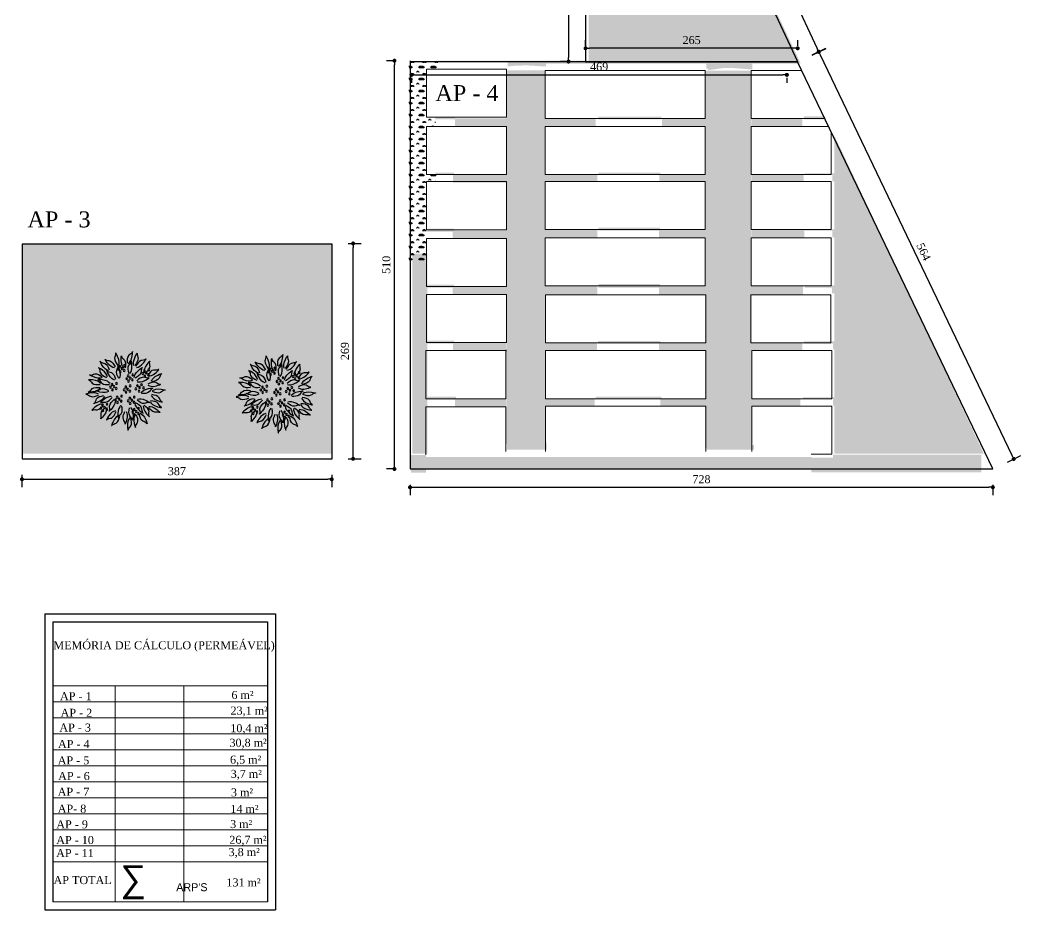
# Model space of a CAD drawing. Header units: centimetres. Extents: x -48696 to 156237, y -5617 to 29024.
# Drawn here: x -47857 to -46607, y 9180 to 10292 of the extents above; entities that cross this region are included whole.
import ezdxf

# ---------------------------------------------------------------- set-up
doc = ezdxf.new("R2010")
doc.units = ezdxf.units.CM
for name, color, linetype, lineweight in [('COTAS', 7, 'Continuous', 0), ('Parede Baixa', 5, 'Continuous', 50), ('Pilares Sub-solo', 7, 'Continuous', 70), ('Pisos Externos', 15, 'Continuous', 9)]:
    doc.layers.add(name, color=color, linetype=linetype, lineweight=lineweight)
doc.layers.add('paisajismo', color=7, linetype='Continuous')
doc.layers.add('PN010', color=1, linetype='Continuous')
doc.styles.add('Valéria', font='romantic.ttf', dxfattribs={"height": 10})
doc.dimstyles.new('Cota - 50', dxfattribs={"dimtxt": 10, "dimasz": 5, "dimexe": 10, "dimexo": 20, "dimgap": 5, "dimtad": 1, "dimtxsty": 'Valéria', "dimblk": 'DOT', "dimcen": 0, "dimclrd": 12, "dimclre": 12, "dimclrt": 2, "dimazin": 2, "dimtfac": 1, "dimtix": 1, "dimtmove": 0, "dimatfit": 3, "dimldrblk": 'DOT', "dimfxl": 1, "dimarcsym": 0})

# ---------------------------------------------------------------- blocks, each defined once
blk = doc.blocks.new('A$C375069E9')
at = {"layer": 'paisajismo', "color": 221}
for centre in [(0.523, 1.919), (0.663, 1.889), (1.295, 2.06), (1.305, 1.899), (1.375, 1.959), (1.436, 2.03), (1.486, 1.939), (0.533, 1.759), (0.603, 1.819), (0.653, 1.719), (0.713, 1.799), (1.034, 1.759), (1.044, 1.598), (1.115, 1.658), (1.165, 1.558), (1.175, 1.729), (1.225, 1.638), (1.426, 1.859), (0.693, 1.348), (0.753, 1.448), (0.814, 1.358), (0.834, 1.247), (0.884, 1.418), (0.934, 1.317), (1.115, 1.408), (1.125, 1.247), (1.195, 1.307), (1.255, 1.378), (1.305, 1.287), (1.546, 1.488), (1.556, 1.327), (1.626, 1.388), (1.677, 1.287), (1.687, 1.458), (1.737, 1.368), (0.984, 1.057), (1.064, 0.956), (1.125, 1.027), (1.175, 0.936), (1.245, 1.207), (1.386, 1.087), (1.396, 0.926), (1.466, 0.986), (1.526, 1.057), (1.576, 0.966), (0.844, 0.696), (0.984, 0.666), (0.994, 0.896), (1.115, 0.856), (1.516, 0.886), (1.847, 0.826), (1.857, 0.666), (1.927, 0.726), (1.978, 0.625), (1.988, 0.796), (2.038, 0.706), (0.854, 0.535), (0.924, 0.595), (0.974, 0.495), (1.034, 0.575)]:
    blk.add_circle(centre, 0.0284, dxfattribs=at)
at = {"layer": 'paisajismo', "color": 124}
for points in [[(0.912, 1.994), (0.683, 2.149), (0.616, 2.257), (0.62, 2.253), (0.767, 2.212), (0.932, 2.022)], [(0.998, 2.06), (0.956, 2.334), (0.888, 2.44), (0.889, 2.435), (0.863, 2.285), (0.965, 2.054)], [(1.176, 2.118), (1.049, 2.364), (1.042, 2.49), (1.043, 2.485), (1.153, 2.379), (1.207, 2.133)], [(1.122, 1.799), (1.058, 2.068), (1.082, 2.193), (1.082, 2.187), (1.163, 2.058), (1.156, 1.806)], [(1.308, 1.969), (1.401, 2.229), (1.391, 2.355), (1.391, 2.35), (1.296, 2.23), (1.275, 1.979)], [(1.475, 2.065), (1.512, 2.34), (1.578, 2.447), (1.577, 2.442), (1.606, 2.292), (1.509, 2.06)], [(1.614, 1.981), (1.84, 2.142), (1.904, 2.25), (1.9, 2.247), (1.754, 2.203), (1.593, 2.009)], [(0.543, 1.718), (0.292, 1.836), (0.209, 1.931), (0.213, 1.928), (0.366, 1.911), (0.558, 1.749)], [(0.664, 1.826), (0.579, 2.089), (0.495, 2.183), (0.497, 2.179), (0.495, 2.026), (0.632, 1.814)], [(0.988, 1.675), (0.841, 1.91), (0.737, 1.981), (0.74, 1.977), (0.775, 1.828), (0.959, 1.656)], [(1.453, 1.657), (1.451, 1.934), (1.501, 2.049), (1.5, 2.044), (1.55, 1.9), (1.487, 1.656)], [(1.602, 1.593), (1.803, 1.784), (1.851, 1.901), (1.848, 1.896), (1.709, 1.832), (1.578, 1.618)], [(1.798, 1.89), (2.008, 2.07), (2.062, 2.185), (2.059, 2.181), (1.917, 2.123), (1.775, 1.916)], [(1.836, 1.699), (2.004, 1.919), (2.114, 1.98), (2.111, 1.977), (2.062, 1.832), (1.862, 1.678)], [(0.438, 1.564), (0.237, 1.755), (0.118, 1.797), (0.122, 1.794), (0.194, 1.659), (0.415, 1.539)], [(0.896, 1.541), (0.624, 1.594), (0.52, 1.667), (0.525, 1.665), (0.677, 1.685), (0.903, 1.575)], [(1.751, 1.486), (2.002, 1.603), (2.129, 1.605), (2.124, 1.604), (2.013, 1.498), (1.765, 1.455)], [(2.005, 1.668), (2.28, 1.695), (2.39, 1.758), (2.385, 1.756), (2.236, 1.791), (2.001, 1.702)], [(2.053, 1.488), (2.306, 1.601), (2.432, 1.601), (2.427, 1.6), (2.315, 1.496), (2.066, 1.456)], [(0.405, 1.262), (0.131, 1.304), (0.009, 1.27), (0.015, 1.27), (0.151, 1.2), (0.401, 1.228)], [(0.553, 1.432), (0.276, 1.415), (0.158, 1.46), (0.163, 1.459), (0.305, 1.517), (0.551, 1.466)], [(0.773, 1.195), (0.528, 1.324), (0.402, 1.332), (0.407, 1.33), (0.513, 1.219), (0.758, 1.164)], [(1.8, 1.231), (2.076, 1.215), (2.195, 1.26), (2.189, 1.259), (2.047, 1.316), (1.801, 1.265)], [(2.055, 1.326), (2.31, 1.218), (2.436, 1.221), (2.431, 1.222), (2.317, 1.323), (2.067, 1.357)], [(0.447, 1.106), (0.23, 0.934), (0.107, 0.902), (0.112, 0.905), (0.195, 1.033), (0.426, 1.133)], [(0.883, 0.989), (0.609, 0.948), (0.503, 0.88), (0.508, 0.882), (0.658, 0.855), (0.889, 0.956)], [(1.585, 0.962), (1.685, 0.704), (1.775, 0.615), (1.772, 0.62), (1.766, 0.772), (1.617, 0.976)], [(1.701, 1.076), (1.958, 0.973), (2.046, 0.883), (2.041, 0.885), (1.889, 0.894), (1.687, 1.045)], [(1.928, 1.076), (2.139, 0.896), (2.26, 0.861), (2.255, 0.863), (2.177, 0.995), (1.949, 1.102)], [(2.115, 1.151), (2.39, 1.183), (2.511, 1.145), (2.506, 1.145), (2.367, 1.08), (2.118, 1.117)], [(0.483, 0.904), (0.251, 0.752), (0.126, 0.732), (0.131, 0.734), (0.226, 0.854), (0.465, 0.933)], [(0.524, 0.758), (0.266, 0.658), (0.177, 0.569), (0.181, 0.571), (0.334, 0.578), (0.537, 0.726)], [(0.698, 0.783), (0.595, 0.526), (0.504, 0.438), (0.507, 0.442), (0.516, 0.595), (0.667, 0.796)], [(0.969, 0.852), (0.812, 0.624), (0.705, 0.557), (0.708, 0.561), (0.75, 0.708), (0.941, 0.872)], [(1.098, 0.722), (1.022, 0.455), (1.04, 0.33), (1.041, 0.335), (1.128, 0.461), (1.131, 0.713)], [(1.416, 0.791), (1.501, 0.528), (1.488, 0.402), (1.487, 0.407), (1.396, 0.53), (1.383, 0.782)], [(1.856, 0.722), (1.956, 0.464), (2.046, 0.374), (2.043, 0.379), (2.037, 0.532), (1.888, 0.735)], [(1.972, 0.836), (2.229, 0.733), (2.317, 0.642), (2.312, 0.645), (2.16, 0.653), (1.958, 0.804)], [(0.798, 0.546), (0.619, 0.335), (0.583, 0.214), (0.585, 0.218), (0.717, 0.297), (0.825, 0.524)], [(0.953, 0.499), (0.985, 0.224), (0.947, 0.103), (0.948, 0.108), (0.882, 0.247), (0.919, 0.496)], [(1.128, 0.401), (1.199, 0.134), (1.18, 0.009), (1.179, 0.014), (1.094, 0.142), (1.095, 0.393)], [(1.244, 0.6), (1.226, 0.324), (1.271, 0.206), (1.27, 0.211), (1.328, 0.353), (1.278, 0.599)], [(1.466, 0.475), (1.657, 0.274), (1.699, 0.155), (1.696, 0.159), (1.561, 0.231), (1.441, 0.452)], [(1.582, 0.621), (1.799, 0.449), (1.858, 0.337), (1.854, 0.341), (1.71, 0.393), (1.56, 0.595)]]:
    blk.add_spline(points, degree=3, dxfattribs=at)
blk = doc.blocks.new('_Dot')
at = {"color": 0, "linetype": 'ByBlock', "lineweight": -2}
blk.add_line((-0.5, 0), (-1, 0), dxfattribs=at)
at = {"color": 0, "linetype": 'ByBlock', "const_width": 0.5}
blk.add_lwpolyline([(-0.25, 0, 1), (0.25, 0, 1)], format="xyb", close=True, dxfattribs=at)
blk = doc.blocks.new('*D1850')
at = {"color": 12, "lineweight": -2, "transparency": 16777216}
for p, q in [((-47447.4, 10012.5), (-47431.2, 10012.5)), ((-47441.2, 9748.5), (-47441.2, 10007.5)), ((-47447.4, 9743.5), (-47431.2, 9743.5))]:
    blk.add_line(p, q, dxfattribs=at)
at = {"layer": 'Defpoints', "color": 0, "transparency": 16777216}
for p in [(-47467.4, 10012.5), (-47441.2, 10012.5), (-47467.4, 9743.5)]:
    blk.add_point(p, dxfattribs=at)
at = {"color": 12, "lineweight": -2, "transparency": 16777216, "xscale": 5, "yscale": 5, "zscale": 5}
for p, rotation in [((-47441.2, 10012.5), 90), ((-47441.2, 9743.5), 270)]:
    blk.add_blockref('_Dot', p, dxfattribs=dict(at, rotation=rotation))
at = {"color": 2, "transparency": 16777216, "insert": (-47451.4, 9878), "char_height": 10, "attachment_point": 5, "rotation": 90, "style": 'Valéria'}
blk.add_mtext('269', dxfattribs=at)
blk = doc.blocks.new('*D1860')
at = {"color": 12, "lineweight": -2, "transparency": 16777216}
for p, q in [((-47854.8, 9723.5), (-47854.8, 9707.9)), ((-47849.8, 9717.9), (-47472.8, 9717.9)), ((-47467.8, 9723.5), (-47467.8, 9707.9))]:
    blk.add_line(p, q, dxfattribs=at)
at = {"layer": 'Defpoints', "color": 0, "transparency": 16777216}
for p in [(-47854.8, 9743.5), (-47467.8, 9743.5), (-47467.8, 9717.9)]:
    blk.add_point(p, dxfattribs=at)
at = {"color": 12, "lineweight": -2, "transparency": 16777216, "xscale": 5, "yscale": 5, "zscale": 5, "rotation": 180}
blk.add_blockref('_Dot', (-47854.8, 9717.9), dxfattribs=at)
at = {"color": 12, "lineweight": -2, "transparency": 16777216, "xscale": 5, "yscale": 5, "zscale": 5}
blk.add_blockref('_Dot', (-47467.8, 9717.9), dxfattribs=at)
at = {"color": 2, "transparency": 16777216, "insert": (-47661.3, 9728), "char_height": 10, "attachment_point": 5, "style": 'Valéria'}
blk.add_mtext('387', dxfattribs=at)
blk = doc.blocks.new('*D1861')
at = {"color": 12, "lineweight": -2, "transparency": 16777216}
for p, q in [((-47370, 9710.8), (-47370, 9697.9)), ((-47365, 9707.9), (-46647, 9707.9)), ((-46642, 9710.8), (-46642, 9697.9))]:
    blk.add_line(p, q, dxfattribs=at)
at = {"layer": 'Defpoints', "color": 0, "transparency": 16777216}
for p in [(-47370, 9730.8), (-46642, 9730.8), (-46642, 9707.9)]:
    blk.add_point(p, dxfattribs=at)
at = {"color": 12, "lineweight": -2, "transparency": 16777216, "xscale": 5, "yscale": 5, "zscale": 5, "rotation": 180}
blk.add_blockref('_Dot', (-47370, 9707.9), dxfattribs=at)
at = {"color": 12, "lineweight": -2, "transparency": 16777216, "xscale": 5, "yscale": 5, "zscale": 5}
blk.add_blockref('_Dot', (-46642, 9707.9), dxfattribs=at)
at = {"color": 2, "transparency": 16777216, "insert": (-47006, 9718), "char_height": 10, "attachment_point": 5, "style": 'Valéria'}
blk.add_mtext('728', dxfattribs=at)
blk = doc.blocks.new('*D1862')
at = {"color": 12, "lineweight": -2, "transparency": 16777216}
for p, q in [((-47390, 10240.8), (-47399.5, 10240.8)), ((-47389.5, 9735.8), (-47389.5, 10235.8)), ((-47390, 9730.8), (-47399.5, 9730.8))]:
    blk.add_line(p, q, dxfattribs=at)
at = {"layer": 'Defpoints', "color": 0, "transparency": 16777216}
for p in [(-47389.5, 10240.8), (-47370, 10240.8), (-47370, 9730.8)]:
    blk.add_point(p, dxfattribs=at)
at = {"color": 12, "lineweight": -2, "transparency": 16777216, "xscale": 5, "yscale": 5, "zscale": 5}
for p, rotation in [((-47389.5, 10240.8), 90), ((-47389.5, 9730.8), 270)]:
    blk.add_blockref('_Dot', p, dxfattribs=dict(at, rotation=rotation))
at = {"color": 2, "transparency": 16777216, "insert": (-47399.7, 9985.8), "char_height": 10, "attachment_point": 5, "rotation": 90, "style": 'Valéria'}
blk.add_mtext('510', dxfattribs=at)
blk = doc.blocks.new('*D1841')
at = {"color": 12, "lineweight": -2, "transparency": 16777216}
for p, q in [((-46867.6, 10248.1), (-46850.5, 10256.3)), ((-46618, 9747.8), (-46857.3, 10247.5)), ((-46623.9, 9739.5), (-46606.9, 9747.6))]:
    blk.add_line(p, q, dxfattribs=at)
at = {"layer": 'Defpoints', "color": 0, "transparency": 16777216}
for p in [(-46859.5, 10252), (-46885.6, 10239.5), (-46642, 9730.8)]:
    blk.add_point(p, dxfattribs=at)
at = {"color": 12, "lineweight": -2, "transparency": 16777216, "xscale": 5, "yscale": 5, "zscale": 5}
for p, rotation in [((-46859.5, 10252), 115.5910000751851), ((-46615.9, 9743.3), 295.5910000751851)]:
    blk.add_blockref('_Dot', p, dxfattribs=dict(at, rotation=rotation))
at = {"color": 2, "transparency": 16777216, "insert": (-46728.5, 10002.1), "char_height": 10, "attachment_point": 5, "rotation": 295.591, "style": 'Valéria'}
blk.add_mtext('564', dxfattribs=at)
blk = doc.blocks.new('*D1863')
at = {"color": 12, "lineweight": -2, "transparency": 16777216}
for p, q in [((-47368.3, 10219.4), (-47368.3, 10213.1)), ((-47363.3, 10223.1), (-46904.3, 10223.1)), ((-46899.3, 10219.4), (-46899.3, 10213.1))]:
    blk.add_line(p, q, dxfattribs=at)
at = {"layer": 'Defpoints', "color": 0, "transparency": 16777216}
for p in [(-47368.3, 10239.4), (-46899.3, 10239.4), (-46899.3, 10223.1)]:
    blk.add_point(p, dxfattribs=at)
at = {"color": 12, "lineweight": -2, "transparency": 16777216, "xscale": 5, "yscale": 5, "zscale": 5, "rotation": 180}
blk.add_blockref('_Dot', (-47368.3, 10223.1), dxfattribs=at)
at = {"color": 12, "lineweight": -2, "transparency": 16777216, "xscale": 5, "yscale": 5, "zscale": 5}
blk.add_blockref('_Dot', (-46899.3, 10223.1), dxfattribs=at)
at = {"color": 2, "transparency": 16777216, "insert": (-47133.8, 10233.3), "char_height": 10, "attachment_point": 5, "style": 'Valéria'}
blk.add_mtext('469', dxfattribs=at)
blk = doc.blocks.new('*D1864')
at = {"color": 12, "lineweight": -2, "transparency": 16777216}
for p, q in [((-47037.7, 10612.2), (-47020.3, 10620.3)), ((-46861.5, 10256.3), (-47027.3, 10611.5)), ((-46867.7, 10247.9), (-46850.3, 10256))]:
    blk.add_line(p, q, dxfattribs=at)
at = {"layer": 'Defpoints', "color": 0, "transparency": 16777216}
for p in [(-47029.4, 10616.1), (-47055.9, 10603.7), (-46885.8, 10239.4)]:
    blk.add_point(p, dxfattribs=at)
at = {"color": 12, "lineweight": -2, "transparency": 16777216, "xscale": 5, "yscale": 5, "zscale": 5}
for p, rotation in [((-47029.4, 10616.1), 115.0210508183931), ((-46859.4, 10251.8), 295.0210508183931)]:
    blk.add_blockref('_Dot', p, dxfattribs=dict(at, rotation=rotation))
at = {"color": 2, "transparency": 16777216, "insert": (-46935.2, 10438.2), "char_height": 10, "attachment_point": 5, "rotation": 295.0211, "style": 'Valéria'}
blk.add_mtext('402', dxfattribs=at)
blk = doc.blocks.new('*D1853')
at = {"color": 12, "lineweight": -2, "transparency": 16777216}
for p, q in [((-47150.8, 10259.4), (-47150.8, 10266.3)), ((-46885.8, 10259.4), (-46885.8, 10266.3)), ((-46890.8, 10256.3), (-47145.8, 10256.3))]:
    blk.add_line(p, q, dxfattribs=at)
at = {"layer": 'Defpoints', "color": 0, "transparency": 16777216}
for p in [(-47150.8, 10256.3), (-47150.8, 10239.4), (-46885.8, 10239.4)]:
    blk.add_point(p, dxfattribs=at)
at = {"color": 12, "lineweight": -2, "transparency": 16777216, "xscale": 5, "yscale": 5, "zscale": 5, "rotation": 180}
blk.add_blockref('_Dot', (-47150.8, 10256.3), dxfattribs=at)
at = {"color": 12, "lineweight": -2, "transparency": 16777216, "xscale": 5, "yscale": 5, "zscale": 5}
blk.add_blockref('_Dot', (-46885.8, 10256.3), dxfattribs=at)
at = {"color": 2, "transparency": 16777216, "insert": (-47018.3, 10266.5), "char_height": 10, "attachment_point": 5, "style": 'Valéria'}
blk.add_mtext('265', dxfattribs=at)
blk = doc.blocks.new('*D1865')
at = {"color": 12, "lineweight": -2, "transparency": 16777216}
for p, q in [((-47170.7, 10603.7), (-47182, 10603.7)), ((-47172, 10598.7), (-47172, 10244.7)), ((-47170.7, 10239.7), (-47182, 10239.7))]:
    blk.add_line(p, q, dxfattribs=at)
at = {"layer": 'Defpoints', "color": 0, "transparency": 16777216}
for p in [(-47150.7, 10603.7), (-47172, 10239.7), (-47150.7, 10239.7)]:
    blk.add_point(p, dxfattribs=at)
at = {"color": 12, "lineweight": -2, "transparency": 16777216, "xscale": 5, "yscale": 5, "zscale": 5}
for p, rotation in [((-47172, 10603.7), 90), ((-47172, 10239.7), 270)]:
    blk.add_blockref('_Dot', p, dxfattribs=dict(at, rotation=rotation))
at = {"color": 2, "transparency": 16777216, "insert": (-47182.1, 10421.7), "char_height": 10, "attachment_point": 5, "rotation": 90, "style": 'Valéria'}
blk.add_mtext('364', dxfattribs=at)

msp = doc.modelspace()

# ---------------------------------------------------------------- hatches: boundary and pattern name
h = msp.add_hatch()
h.set_pattern_fill('GRASS2', color=74, scale=15, pattern_type=2)
h.set_pattern_definition([(360, (-31988.858, -1586.157), (15, 15), [2.25, -0.45, 0.6, -0.45, 2.25, -9]), (360, (-31989.608, -1585.707), (15, 15), [1.5, -1.125, 2.25, -1.125, 1.5, -7.5]), (360, (-31984.358, -1579.707), (15, 15), [1.875, -0.75, 1.875, -10.5]), (360, (-31991.858, -1576.707), (15, 15), [0.75, -1.5, 0.75, -12]), (90, (-31990.358, -1576.707), (-15, 15), [1.35, -13.65]), (90, (-31985.858, -1585.707), (-15, 15), [1.5, -13.5]), (90, (-31982.108, -1579.707), (-15, 15), [1.5, -13.5]), (45, (-31983.908, -1585.857), (9e-15, 15), [1.5, -19.713203]), (135, (-31987.808, -1585.857), (-15, 9e-15), [1.5, -19.713203]), (63.43495, (-31984.358, -1585.782), (8e-10, 15), [1.5, -32.04102]), (75.963757, (-31985.1082, -1585.7068), (5e-10, 15), [1.5, -60.346584]), (75.963757, (-31981.3582, -1579.7068), (5e-10, 15), [1.2, -60.646584]), (75.963757, (-31990.0582, -1576.7068), (5e-10, 15), [1.05, -60.796584]), (104.036243, (-31986.6082, -1585.7068), (-5e-10, 15), [1.5, -60.346584]), (104.036243, (-31982.8582, -1579.7068), (-5e-10, 15), [1.2, -60.646584]), (104.036243, (-31990.6582, -1576.7068), (-5e-10, 15), [1.05, -60.796584]), (116.56505, (-31987.358, -1585.782), (-6e-09, 15), [1.5, -32.041002])])
h.paths.add_polyline_path([(-47467.36986, 9749.88833), (-47853.37075, 9749.88833), (-47853.37075, 9999.78841), (-47467.36986, 9999.78841)])
h.paths.add_polyline_path([(-47348.37061, 9999.88117), (-47367.36986, 9999.88117), (-47367.36986, 9749.88833), (-47348.37061, 9749.88833)])
h.paths.add_polyline_path([(-47199.33466, 9764.15322), (-47225.89845, 9762.23389), (-47248.85063, 9763.59737), (-47248.85063, 9754.99114), (-47199.33466, 9754.99114)])
h.paths.add_polyline_path([(-46940.46705, 9760.71203), (-46968.34714, 9757.93402), (-46999.33466, 9761.67896), (-46999.33466, 9754.99114), (-46940.46705, 9754.99114)])
h.paths.add_polyline_path([(-46840.01049, 10147.64839), (-46839.92873, 9749.99678), (-46653.28943, 9750.08599)])
h.paths.add_polyline_path([(-46879.2158, 9818.14257), (-46841.82239, 9818.14257), (-46841.82239, 9810.08599), (-46840.01049, 9810.08599), (-46840.01049, 9820.08599), (-46879.2158, 9820.08599)])
h.paths.add_polyline_path([(-47138.1706, 9818.14257), (-47055.92381, 9818.14257), (-47055.92381, 9820.93818), (-47138.1706, 9820.93818)])
h.paths.add_polyline_path([(-47135.24626, 9887.39034), (-47057.55297, 9887.39034), (-47057.55297, 9890.73873), (-47135.24626, 9890.73873)])
h.paths.add_polyline_path([(-47134.70108, 9957.22772), (-47057.76816, 9957.22772), (-47057.76816, 9962.01736), (-47134.70108, 9962.01736)])
h.paths.add_polyline_path([(-47134.65214, 10028.50635), (-47057.71822, 10028.50635), (-47057.71822, 10032.09588), (-47134.65214, 10032.09588)])
h.paths.add_polyline_path([(-47134.67603, 10098.58486), (-47057.49261, 10098.58486), (-47057.49261, 10100.90136), (-47134.67603, 10100.90136)])
h.paths.add_polyline_path([(-47134.97507, 10167.39034), (-47056.0233, 10167.39034), (-47056.0233, 10170.79844), (-47134.97507, 10170.79844)])
h.paths.add_polyline_path([(-47338.27284, 10167.49687), (-47313.79383, 10167.49687), (-47313.79383, 10170.90136), (-47338.27086, 10170.90136)])
h.paths.add_polyline_path([(-47338.31309, 10098.49375), (-47315.1118, 10098.49375), (-47315.1118, 10100.90136), (-47338.31168, 10100.90136)])
h.paths.add_polyline_path([(-47348.23002, 10027.39035), (-47315.25986, 10027.39035), (-47315.25986, 10030.90136), (-47348.23003, 10030.90136), (-47348.23003, 10020.90136), (-47348.23002, 10020.90136)])
h.paths.add_polyline_path([(-47348.23002, 9957.39035), (-47315.3089, 9957.39035), (-47315.3089, 9960.90136), (-47348.23003, 9960.90136), (-47348.23003, 9950.90136), (-47348.23002, 9950.90136)])
h.paths.add_polyline_path([(-47348.23003, 9887.39035), (-47315.07774, 9887.39035), (-47315.07774, 9890.90136), (-47348.23003, 9890.90136)])
h.paths.add_polyline_path([(-47348.37061, 9817.39035), (-47312.48669, 9817.39035), (-47312.48669, 9821.29334), (-47348.37061, 9821.29334)])
h.paths.add_polyline_path([(-46877.11968, 10028.50634), (-46842.47036, 10028.50634), (-46842.47036, 10020.08599), (-46840.01049, 10020.08599), (-46840.01049, 10030.08599), (-46877.11968, 10030.08599)])
h.paths.add_polyline_path([(-46877.11163, 10098.58485), (-46842.47039, 10098.58485), (-46842.47039, 10090.08599), (-46840.01049, 10090.08599), (-46840.01049, 10100.08599), (-46877.11163, 10100.08599)])
h.paths.add_polyline_path([(-46877.86532, 10167.39033), (-46851.0585, 10167.39033), (-46851.0585, 10171.17156), (-46877.86532, 10171.17156)])
h.paths.add_polyline_path([(-46942.47046, 10237.28741), (-46882.11079, 10237.28741), (-47256.39735, 11034.21018), (-47372.14012, 11034.21018), (-47372.14012, 10851.72025), (-47262.91707, 10851.68849), (-47262.91707, 10605.03506), (-47147.06581, 10605.03506), (-47147.06581, 10240.90136), (-47338.23003, 10240.90136), (-47338.23114, 10238.99928), (-47247.95111, 10238.99928), (-47247.95111, 10233.58515), (-47237.47796, 10234.65969), (-47224.13586, 10234.91351), (-47213.53757, 10234.34366), (-47200.00106, 10233.49105), (-47200.00106, 10237.28742), (-47000.00106, 10237.28742), (-47000.00106, 10230.79844), (-46997.6796, 10230.79844), (-46997.36454, 10228.94291), (-46978.48446, 10231.60993), (-46965.92061, 10231.60993), (-46942.47046, 10229.73449)])
h.paths.add_polyline_path([(-46877.77666, 9887.39033), (-46841.82242, 9887.39033), (-46841.82242, 9880.08599), (-46840.01049, 9880.08599), (-46840.01049, 9890.08599), (-46877.77666, 9890.08599)])
h.paths.add_polyline_path([(-46877.16857, 9957.22771), (-46843.00458, 9957.22771), (-46843.00458, 9950.08599), (-46840.01049, 9950.08599), (-46840.01049, 9960.08599), (-46877.16857, 9960.08599)])
h = msp.add_hatch()
h.set_pattern_fill('GRASS2', color=74, scale=15, pattern_type=2)
h.set_pattern_definition([(360, (-31923.786, 10697.409), (15, 15), [2.25, -0.45, 0.6, -0.45, 2.25, -9]), (360, (-31924.536, 10697.859), (15, 15), [1.5, -1.125, 2.25, -1.125, 1.5, -7.5]), (360, (-31919.286, 10703.859), (15, 15), [1.875, -0.75, 1.875, -10.5]), (360, (-31926.786, 10706.859), (15, 15), [0.75, -1.5, 0.75, -12]), (90, (-31925.286, 10706.859), (-15, 15), [1.35, -13.65]), (90, (-31920.786, 10697.859), (-15, 15), [1.5, -13.5]), (90, (-31917.036, 10703.859), (-15, 15), [1.5, -13.5]), (45, (-31918.836, 10697.709), (9e-15, 15), [1.5, -19.713203]), (135, (-31922.736, 10697.709), (-15, 9e-15), [1.5, -19.713203]), (63.43495, (-31919.286, 10697.784), (8e-10, 15), [1.5, -32.04102]), (75.963757, (-31920.0362, 10697.859), (5e-10, 15), [1.5, -60.346584]), (75.963757, (-31916.2862, 10703.859), (5e-10, 15), [1.2, -60.646584]), (75.963757, (-31924.9862, 10706.859), (5e-10, 15), [1.05, -60.796584]), (104.036243, (-31921.5362, 10697.859), (-5e-10, 15), [1.5, -60.346584]), (104.036243, (-31917.7862, 10703.859), (-5e-10, 15), [1.2, -60.646584]), (104.036243, (-31925.5862, 10706.859), (-5e-10, 15), [1.05, -60.796584]), (116.56505, (-31922.286, 10697.784), (-6e-09, 15), [1.5, -32.041002])])
h.paths.add_polyline_path([(-47371.20423, 10239.4408), (-47349.6189, 10239.4408), (-47349.6189, 9988.60665), (-47371.20423, 9988.60665)])
h.paths.add_polyline_path([(-47349.6189, 10230.21557), (-47335.16011, 10230.21557), (-47335.16011, 10239.4408), (-47349.6189, 10239.4408)])
h.paths.add_polyline_path([(-47349.34014, 10158.71316), (-47338.43666, 10158.71316), (-47338.43666, 10170.21557), (-47349.34014, 10170.21557)])
h.paths.add_polyline_path([(-47349.3403, 10089.71004), (-47337.57274, 10089.71004), (-47337.57274, 10098.71316), (-47349.3403, 10098.71316)])
h = msp.add_hatch()
h.set_pattern_fill('GRASS2', color=74, scale=15, pattern_type=2)
h.set_pattern_definition([(360, (-29019.83, 6679.415), (15, 15), [2.25, -0.45, 0.6, -0.45, 2.25, -9]), (360, (-29020.58, 6679.865), (15, 15), [1.5, -1.125, 2.25, -1.125, 1.5, -7.5]), (360, (-29015.33, 6685.865), (15, 15), [1.875, -0.75, 1.875, -10.5]), (360, (-29022.83, 6688.865), (15, 15), [0.75, -1.5, 0.75, -12]), (90, (-29021.33, 6688.865), (-15, 15), [1.35, -13.65]), (90, (-29016.83, 6679.865), (-15, 15), [1.5, -13.5]), (90, (-29013.08, 6685.865), (-15, 15), [1.5, -13.5]), (45, (-29014.88, 6679.715), (9e-15, 15), [1.5, -19.713203]), (135, (-29018.78, 6679.715), (-15, 9e-15), [1.5, -19.713203]), (63.43495, (-29015.3305, 6679.79), (8e-10, 15), [1.5, -32.04102]), (75.963757, (-29016.0805, 6679.8647), (5e-10, 15), [1.5, -60.346584]), (75.963757, (-29012.3305, 6685.8647), (5e-10, 15), [1.2, -60.646584]), (75.963757, (-29021.0305, 6688.8647), (5e-10, 15), [1.05, -60.796584]), (104.036243, (-29017.5805, 6679.8647), (-5e-10, 15), [1.5, -60.346584]), (104.036243, (-29013.8305, 6685.8647), (-5e-10, 15), [1.2, -60.646584]), (104.036243, (-29021.6305, 6688.8647), (-5e-10, 15), [1.05, -60.796584]), (116.56505, (-29018.3305, 6679.79), (-6e-09, 15), [1.5, -32.041002])])
h.paths.add_polyline_path([(-47249.6189, 10228.60665), (-47200.72353, 10228.60665), (-47200.72353, 9761.8585), (-47249.6189, 9761.8585)])
h.paths.add_polyline_path([(-47249.6189, 10158.60665), (-47313.69956, 10158.60665), (-47313.69956, 10168.60664), (-47249.6189, 10168.60664)])
h.paths.add_polyline_path([(-47249.6189, 10018.60665), (-47316.64173, 10018.60665), (-47316.64173, 10028.60664), (-47249.6189, 10028.60664)])
h.paths.add_polyline_path([(-47249.6189, 9948.60665), (-47316.69077, 9948.60665), (-47316.69077, 9958.60664), (-47249.6189, 9958.60664)])
h.paths.add_polyline_path([(-47250.2395, 9878.60665), (-47316.50326, 9878.60665), (-47316.50326, 9888.60664), (-47250.2395, 9888.60664)])
h.paths.add_polyline_path([(-47200.72353, 10158.60663), (-47138.34768, 10158.60663), (-47138.34768, 10168.50372), (-47200.72353, 10168.50372)])
h.paths.add_polyline_path([(-47200.72353, 10089.80115), (-47136.0649, 10089.80115), (-47136.0649, 10098.60664), (-47200.72353, 10098.60664)])
h.paths.add_polyline_path([(-47249.6189, 10088.60665), (-47316.33487, 10088.60665), (-47316.33487, 10098.60664), (-47249.6189, 10098.60664)])
h.paths.add_polyline_path([(-47200.72353, 10019.72264), (-47136.04102, 10019.72264), (-47136.04102, 10029.80116), (-47200.72353, 10029.80116)])
h.paths.add_polyline_path([(-47200.72352, 9948.44401), (-47136.08996, 9948.44401), (-47136.08996, 9959.72264), (-47200.72352, 9959.72264)])
h.paths.add_polyline_path([(-47200.72353, 9878.60663), (-47136.63514, 9878.60663), (-47136.63514, 9888.44401), (-47200.72353, 9888.44401)])
h.paths.add_polyline_path([(-47250.2395, 9808.60665), (-47313.81706, 9808.60665), (-47313.81706, 9818.60664), (-47250.2395, 9818.60664)])
h.paths.add_polyline_path([(-47200.72353, 9809.35886), (-47139.56713, 9809.35886), (-47139.56713, 9818.60664), (-47200.72353, 9818.60664)])
h.paths.add_polyline_path([(-46943.21127, 9757.17135), (-47001.38994, 9757.17135), (-47001.38994, 10228.50371), (-46943.21127, 10228.50371)])
h.paths.add_polyline_path([(-47001.38994, 9809.35886), (-47057.20957, 9809.35886), (-47057.20957, 9818.60664), (-47001.38994, 9818.60664)])
h.paths.add_polyline_path([(-46943.21127, 9809.35886), (-46882.33889, 9809.35886), (-46882.33889, 9818.60663), (-46943.21127, 9818.60663)])
h.paths.add_polyline_path([(-47001.38994, 9878.60663), (-47058.97789, 9878.60663), (-47058.97789, 9888.44401), (-47001.38994, 9888.44401)])
h.paths.add_polyline_path([(-46943.2113, 9878.60663), (-46880.17874, 9878.60663), (-46880.17874, 9888.444), (-46943.2113, 9888.444)])
h.paths.add_polyline_path([(-46943.21127, 9948.444), (-46879.09939, 9948.444), (-46879.09939, 9959.72263), (-46943.21127, 9959.72263)])
h.paths.add_polyline_path([(-47001.38994, 9948.44401), (-47059.14914, 9948.44401), (-47059.14914, 9959.72264), (-47001.38994, 9959.72264)])
h.paths.add_polyline_path([(-47001.37689, 10019.72264), (-47059.10004, 10019.72264), (-47059.10004, 10029.80116), (-47001.37689, 10029.80116)])
h.paths.add_polyline_path([(-46943.85924, 10019.72263), (-46877.6576, 10019.72263), (-46877.6576, 10029.80114), (-46943.85924, 10029.80114)])
h.paths.add_polyline_path([(-46943.85927, 10089.80114), (-46878.37204, 10089.80114), (-46878.37204, 10098.60663), (-46943.85927, 10098.60663)])
h.paths.add_polyline_path([(-47001.38996, 10089.80115), (-47058.73549, 10089.80115), (-47058.73549, 10098.60664), (-47001.38996, 10098.60664)])
h.paths.add_polyline_path([(-47001.38995, 10158.60663), (-47055.37649, 10158.60663), (-47055.37649, 10168.50372), (-47001.38995, 10168.50372)])
h.paths.add_polyline_path([(-46943.85931, 10158.60663), (-46879.81944, 10158.60663), (-46879.81944, 10168.5037), (-46943.85931, 10168.5037)])
h = msp.add_hatch()
h.set_pattern_fill('GRASS2', color=74, scale=15, pattern_type=2)
h.set_pattern_definition([(360, (-31989.513, -1328.449), (15, 15), [2.25, -0.45, 0.6, -0.45, 2.25, -9]), (360, (-31990.263, -1327.999), (15, 15), [1.5, -1.125, 2.25, -1.125, 1.5, -7.5]), (360, (-31985.013, -1321.999), (15, 15), [1.875, -0.75, 1.875, -10.5]), (360, (-31992.513, -1318.999), (15, 15), [0.75, -1.5, 0.75, -12]), (90, (-31991.013, -1318.999), (-15, 15), [1.35, -13.65]), (90, (-31986.513, -1327.999), (-15, 15), [1.5, -13.5]), (90, (-31982.763, -1321.999), (-15, 15), [1.5, -13.5]), (45, (-31984.563, -1328.149), (9e-15, 15), [1.5, -19.713203]), (135, (-31988.463, -1328.149), (-15, 9e-15), [1.5, -19.713203]), (63.43495, (-31985.013, -1328.074), (8e-10, 15), [1.5, -32.04102]), (75.963757, (-31985.7633, -1327.999), (5e-10, 15), [1.5, -60.346584]), (75.963757, (-31982.0133, -1321.999), (5e-10, 15), [1.2, -60.646584]), (75.963757, (-31990.7133, -1318.999), (5e-10, 15), [1.05, -60.796584]), (104.036243, (-31987.2633, -1327.999), (-5e-10, 15), [1.5, -60.346584]), (104.036243, (-31983.5133, -1321.999), (-5e-10, 15), [1.2, -60.646584]), (104.036243, (-31991.3133, -1318.999), (-5e-10, 15), [1.05, -60.796584]), (116.56505, (-31988.013, -1328.074), (-6e-09, 15), [1.5, -32.041002])])
h.paths.add_polyline_path([(-47854.2062, 9989.06735), (-47468.0595, 9989.06735), (-47468.0595, 10010.88368), (-47854.2062, 10010.88368)])
h = msp.add_hatch()
h.set_pattern_fill('GRASS2', color=74, scale=15, pattern_type=2)
h.set_pattern_definition([(360, (-31990.177, -1591.236), (15, 15), [2.25, -0.45, 0.6, -0.45, 2.25, -9]), (360, (-31990.927, -1590.786), (15, 15), [1.5, -1.125, 2.25, -1.125, 1.5, -7.5]), (360, (-31985.677, -1584.786), (15, 15), [1.875, -0.75, 1.875, -10.5]), (360, (-31993.177, -1581.786), (15, 15), [0.75, -1.5, 0.75, -12]), (90, (-31991.677, -1581.786), (-15, 15), [1.35, -13.65]), (90, (-31987.177, -1590.786), (-15, 15), [1.5, -13.5]), (90, (-31983.427, -1584.786), (-15, 15), [1.5, -13.5]), (45, (-31985.227, -1590.936), (9e-15, 15), [1.5, -19.713203]), (135, (-31989.127, -1590.936), (-15, 9e-15), [1.5, -19.713203]), (63.43495, (-31985.677, -1590.861), (8e-10, 15), [1.5, -32.04102]), (75.963757, (-31986.4273, -1590.786), (5e-10, 15), [1.5, -60.346584]), (75.963757, (-31982.6773, -1584.786), (5e-10, 15), [1.2, -60.646584]), (75.963757, (-31991.3773, -1581.786), (5e-10, 15), [1.05, -60.796584]), (104.036243, (-31987.9273, -1590.786), (-5e-10, 15), [1.5, -60.346584]), (104.036243, (-31984.1773, -1584.786), (-5e-10, 15), [1.2, -60.646584]), (104.036243, (-31991.9773, -1581.786), (-5e-10, 15), [1.05, -60.796584]), (116.56505, (-31988.677, -1590.861), (-6e-09, 15), [1.5, -32.041002])])
h.paths.add_polyline_path([(-47350.16969, 9745.82195), (-46868.72348, 9745.82195), (-46868.72348, 9731.48293), (-47350.16969, 9731.48293)])
h.paths.add_polyline_path([(-47350.16969, 9748.33201), (-47368.72347, 9748.33201), (-47368.72347, 9726.36367), (-47350.16969, 9726.36367)])
h.paths.add_polyline_path([(-46841.78231, 9726.48847), (-46656.29534, 9726.48847), (-46656.29534, 9748.59815), (-46841.78231, 9748.59815)])
h.paths.add_polyline_path([(-46868.72245, 9726.48293), (-46841.78612, 9726.48293), (-46841.78612, 9745.00658), (-46868.72245, 9745.00658)])

# ---------------------------------------------------------------- linework, layer by layer
for p, q in [((-47826.33289, 9549.95525), (-47826.33289, 9179.92911)), ((-47826.33289, 9549.95525), (-47537.99651, 9549.95525)), ((-47537.99651, 9549.95525), (-47537.99651, 9179.92911)), ((-47826.33289, 9179.92911), (-47537.99651, 9179.92911))]:
    msp.add_line(p, q)
for points in [[(-47055.858, 10603.72861), (-47150.70844, 10603.72861), (-47150.70844, 10239.4408), (-46885.57871, 10239.4408), (-47055.858, 10603.72861)], [(-47369.98546, 10240.81744), (-47369.98546, 9730.81744), (-46641.98546, 9730.81744), (-46885.82483, 10239.4408), (-47369.98546, 10239.4408)], [(-47467.35846, 10011.42208), (-47854.75496, 10011.42208), (-47854.75496, 9743.50794), (-47467.35846, 9743.50794), (-47467.35846, 10011.42208)]]:
    msp.add_lwpolyline(points)
msp.add_lwpolyline([(-47250.2395, 9878.60665), (-47249.6189, 9878.60665), (-47249.6189, 9878.60665), (-47250.2395, 9878.60665)], close=True)
at = {"layer": 'COTAS', "color": 1}
for p, q in [((-47816.33289, 9459.92911), (-47547.99651, 9459.92911)), ((-47738.4423, 9459.92911), (-47738.4423, 9189.91922)), ((-47652.53072, 9459.92911), (-47652.53072, 9189.91922)), ((-47816.33289, 9439.92911), (-47547.99651, 9439.92911)), ((-47816.33289, 9419.92911), (-47547.99651, 9419.92911)), ((-47816.33289, 9399.92911), (-47547.99651, 9399.92911)), ((-47816.33289, 9379.92911), (-47547.99651, 9379.92911)), ((-47816.33289, 9359.92911), (-47547.99651, 9359.92911)), ((-47816.33289, 9339.92911), (-47547.99651, 9339.92911)), ((-47816.33289, 9319.92911), (-47547.99651, 9319.92911)), ((-47816.33289, 9299.92911), (-47547.99651, 9299.92911)), ((-47816.33289, 9279.92911), (-47547.99651, 9279.92911)), ((-47816.33289, 9259.92911), (-47547.99651, 9259.92911)), ((-47816.33289, 9239.92911), (-47547.99651, 9239.92911)), ((-47816.33289, 9189.92911), (-47547.99651, 9189.92911))]:
    msp.add_line(p, q, dxfattribs=at)
at = {"layer": 'Parede Baixa'}
msp.add_line((-47719.90249, 9752.50958), (-47719.90248, 9752.52141), dxfattribs=at)
at = {"layer": 'Pisos Externos'}
for points in [[(-47349.33999, 10170.21557), (-47249.33999, 10170.21557), (-47249.33999, 10230.21557), (-47349.33999, 10230.21557)], [(-47201.38994, 10168.50371), (-47001.38994, 10168.50371), (-47001.38994, 10228.50371), (-47201.38994, 10228.50371)], [(-47349.34014, 10098.71316), (-47249.34014, 10098.71316), (-47249.34014, 10158.71316), (-47349.34014, 10158.71316)], [(-47201.38995, 10098.60663), (-47001.38995, 10098.60663), (-47001.38995, 10158.60663), (-47201.38995, 10158.60663)], [(-47349.3403, 10029.71004), (-47249.3403, 10029.71004), (-47249.3403, 10089.71004), (-47349.3403, 10089.71004)], [(-47201.38996, 10029.80115), (-47001.38996, 10029.80115), (-47001.38996, 10089.80115), (-47201.38996, 10089.80115)], [(-46943.85927, 10029.80114), (-46843.85927, 10029.80114), (-46843.85927, 10089.80114), (-46943.85927, 10089.80114)], [(-47349.6189, 9958.60665), (-47249.6189, 9958.60665), (-47249.6189, 10018.60665), (-47349.6189, 10018.60665)], [(-47201.37689, 9959.72264), (-47001.37689, 9959.72264), (-47001.37689, 10019.72264), (-47201.37689, 10019.72264)], [(-46943.85924, 9959.72263), (-46843.85924, 9959.72263), (-46843.85924, 10019.72263), (-46943.85924, 10019.72263)], [(-47349.6189, 9888.60665), (-47249.6189, 9888.60665), (-47249.6189, 9948.60665), (-47349.6189, 9948.60665)], [(-47200.72352, 9888.44401), (-47000.72352, 9888.44401), (-47000.72352, 9948.44401), (-47200.72352, 9948.44401)], [(-46944.39346, 9888.444), (-46844.39346, 9888.444), (-46844.39346, 9948.444), (-46944.39346, 9948.444)], [(-47350.2395, 9818.60665), (-47250.2395, 9818.60665), (-47250.2395, 9878.60665), (-47350.2395, 9878.60665)], [(-47200.72353, 9818.60663), (-47000.72353, 9818.60663), (-47000.72353, 9878.60663), (-47200.72353, 9878.60663)], [(-46943.2113, 9818.60663), (-46843.2113, 9818.60663), (-46843.2113, 9878.60663), (-46943.2113, 9878.60663)]]:
    msp.add_lwpolyline(points, close=True, dxfattribs=at)
for points in [[(-47173.94092, 10228.50372), (-47185.44005, 10228.50372)], [(-47022.04306, 10228.50372), (-47168.46333, 10228.50372)], [(-46880.45202, 10228.5037), (-46943.85934, 10228.5037), (-46943.85934, 10168.5037), (-46852.27213, 10168.5037)], [(-47138.34768, 10168.50372), (-47055.37649, 10168.50372)], [(-47057.41218, 10158.60664), (-47136.36395, 10158.60664)], [(-46847.62382, 10158.60663), (-46943.85931, 10158.60663), (-46943.85931, 10098.60663), (-46843.85931, 10098.60663), (-46843.85931, 10150.5913)], [(-47136.0649, 10098.60664), (-47058.73549, 10098.60664)], [(-47058.88149, 10089.80116), (-47136.03264, 10089.80116)], [(-47136.04102, 10029.80116), (-47059.10004, 10029.80116)], [(-47316.64874, 10018.60664), (-47349.61891, 10018.60664), (-47349.61891, 9958.60664), (-47316.69077, 9958.60664)], [(-47059.1071, 10019.72264), (-47136.04806, 10019.72264)], [(-47136.08996, 9959.72264), (-47059.14914, 9959.72264)], [(-47316.69778, 9948.60664), (-47349.61891, 9948.60664), (-47349.61891, 9888.60664), (-47316.50326, 9888.60664)], [(-47059.15704, 9948.44401), (-47136.09783, 9948.44401)], [(-47316.46662, 9878.60664), (-47350.23951, 9878.60664), (-47350.23951, 9818.60664), (-47313.81706, 9818.60664)], [(-47058.94185, 9878.60664), (-47136.73211, 9878.60664)], [(-47136.63514, 9888.44401), (-47058.97789, 9888.44401)], [(-47139.56713, 9818.60664), (-47057.20957, 9818.60664)], [(-47312.32429, 9808.60664), (-47350.23951, 9808.60664), (-47350.23951, 9748.60664), (-47350.2395, 9748.60664)], [(-47250.2395, 9752.69642), (-47250.2395, 9808.60665), (-47350.2395, 9808.60665), (-47350.2395, 9748.60665)], [(-47000.72353, 9752.69642), (-47000.72353, 9809.35886), (-47200.72353, 9809.35886), (-47200.72353, 9752.69642)], [(-47055.44853, 9809.35886), (-47141.48798, 9809.35886)], [(-46868.75874, 9749.35886), (-46843.21127, 9749.35886), (-46843.21127, 9809.35886), (-46943.21127, 9809.35886), (-46943.21127, 9752.69642)], [(-47250.23951, 9752.69642), (-47250.23951, 9761.55014)], [(-47200.72353, 9761.8585), (-47200.72353, 9752.69642)]]:
    msp.add_lwpolyline(points, dxfattribs=at)
at = {"layer": 'PN010', "color": 1}
msp.add_line((-47816.33289, 9539.95525), (-47816.33289, 9189.92911), dxfattribs=at)
at = {"layer": 'PN010'}
for p, q in [((-47816.33289, 9539.95525), (-47547.99651, 9539.95525)), ((-47547.99651, 9539.95525), (-47547.99651, 9189.92911))]:
    msp.add_line(p, q, dxfattribs=at)

# ---------------------------------------------------------------- block references
at = {"color": 2, "xscale": -39.43178529435056, "yscale": 39.43178529435056, "zscale": 39.43178529435056}
for p in [(-47675.74827, 9778.98093), (-47487.9792, 9775.50672)]:
    msp.add_blockref('A$C375069E9', p, dxfattribs=at)

# ---------------------------------------------------------------- texts
at = {"layer": 'COTAS', "color": 1, "char_height": 10, "attachment_point": 1, "style": 'Valéria'}
for s, width, heights, insert in [('AP - 2', 239.4739883, [58.3481], (-47806.55636, 9431.27428)), ('AP - 3', 238.0037954, [42.20175], (-47808.11187, 9412.79793)), ('AP - 4', 240.4340268, [34.85759], (-47809.80661, 9392.3156)), ('AP - 5', 242.0190865, [28.24017], (-47810.15826, 9371.82694)), ('AP - 6', 242.2457938, [45.88558], (-47809.61158, 9352.26197)), ('AP - 7', 237.3095516, [40], (-47810.15012, 9332.53654)), ('AP- 8', 240.3724956, [28.94852], (-47810.13486, 9311.45901)), ('AP - 9', 232.2550382, [59.77209], (-47811.92526, 9291.93849)), ('AP - 10\\P', 233.2672775, [34.02847], (-47811.96896, 9272.37269)), ('AP - 11', 226.0898105, [36.41709], (-47812.08823, 9256.00723)), ('AP TOTAL', 371.0155322, [76.30363], (-47815.37795, 9222.28054))]:
    msp.add_mtext_dynamic_manual_height_columns(s, width=width, gutter_width=50, heights=heights, dxfattribs=dict(at, insert=insert))
at = {"layer": 'Pilares Sub-solo', "color": 7, "attachment_point": 1, "style": 'Valéria'}
for s, width, heights, insert, char_height in [('{\\C1;AP - 4}', 228.393323, [9.00998], (-47338.3944, 10210.34637), 20), ('{\\C1;AP - 3}', 228.393323, [9.00998], (-47847.99256, 10052.59633), 20), ('\\pxi1.1899;{\\C1;MEMÓRIA DE CÁLCULO (PERMEÁVEL)}', 1565.5593968, [48.54125], (-47827.44336, 9515.58721), 10), ('{\\C1;6 m²}', 228.393323, [9.00998], (-47593.12694, 9453.49334), 10), ('{\\C1;AP - 1}', 228.393323, [9.00998], (-47807.27909, 9451.96407), 10), ('{\\C1;23,1 m²}', 228.393323, [9.00998], (-47594.32471, 9433.95747), 10), ('{\\C1;10,4 m²}', 228.393323, [9.00998], (-47594.54696, 9412.03087), 10), ('{\\C1;30,8 m²}', 228.393323, [9.00998], (-47595.57205, 9393.86013), 10), ('{\\C1;6,5 m²}', 228.393323, [9.00998], (-47594.88676, 9372.78173), 10), ('{\\C1;3,7 m²}', 228.393323, [9.00998], (-47594.08528, 9354.94274), 10), ('{\\C1;3 m²}', 228.393323, [9.00998], (-47593.73002, 9331.81617), 10), ('{\\C1;14 m²}', 228.393323, [9.00998], (-47594.42698, 9311.17625), 10), ('{\\C1;3 m²}', 228.393323, [9.00998], (-47594.80885, 9292.23072), 10), ('{\\C1;26,7 m²}', 228.393323, [9.00998], (-47595.80672, 9272.56476), 10), ('{\\C1;3,8 m²}', 228.393323, [31.15822], (-47596.68529, 9257.23135), 10), ("\\pxi-3,l4,t4;{\\fArial|b0|i0|c0|p34;\\H3.2499x;\\C256;∑^I\\fMS Shell Dlg 2|b0|i0|c0|p0;\\H0.3077x;ARP'S}", 862.6966509, [0], (-47742.05648, 9235.86039), 10), ('{\\C1;131 m²}', 268.0709358, [9.00998], (-47599.42161, 9219.36214), 10)]:
    msp.add_mtext_dynamic_manual_height_columns(s, width=width, gutter_width=50, heights=heights, dxfattribs=dict(at, insert=insert, char_height=char_height))

# ---------------------------------------------------------------- dimensions: what is measured, and where the dimension line sits
for p1, p2, distance, picture, middle in [((-46885.82483, 10239.4408), (-47055.85122, 10603.71408), -29.21306, '*D1864', (-46935.20448, 10438.20958)), ((-46641.98546, 9730.81744), (-46885.60192, 10239.48926), -28.95471, '*D1841', (-46728.48698, 10002.06267))]:
    dim = msp.add_aligned_dim(p1=p1, p2=p2, distance=distance, dimstyle='Cota - 50')
    dim.commit()
    dim.dimension.update_dxf_attribs({"geometry": picture, "text_midpoint": middle})
for base, p1, p2, picture, middle in [((-47171.99169, 10239.72861), (-47150.70844, 10603.72861), (-47150.70844, 10239.72861), '*D1865', (-47182.13962, 10421.72861)), ((-47389.49796, 10240.81744), (-47369.98546, 9730.81744), (-47369.98546, 10240.81744), '*D1862', (-47399.69026, 9985.81744)), ((-47441.16799, 10012.50794), (-47467.35846, 9743.50794), (-47467.35846, 10012.50794), '*D1850', (-47451.37509, 9878.00794))]:
    dim = msp.add_linear_dim(base=base, p1=p1, p2=p2, angle=90, dimstyle='Cota - 50')
    dim.commit()
    dim.dimension.update_dxf_attribs({"geometry": picture, "text_midpoint": middle})
for base, p1, p2, picture, middle in [((-47150.82483, 10256.30681), (-46885.82483, 10239.4408), (-47150.82483, 10239.4408), '*D1853', (-47018.32483, 10266.49912)), ((-46899.27447, 10223.13623), (-47368.27447, 10239.4408), (-46899.27447, 10239.4408), '*D1863', (-47133.77447, 10233.34333)), ((-47467.75496, 9717.90748), (-47854.75496, 9743.50794), (-47467.75496, 9743.50794), '*D1860', (-47661.25496, 9728.01103)), ((-46641.98546, 9707.90748), (-47369.98546, 9730.81744), (-46641.98546, 9730.81744), '*D1861', (-47005.98546, 9718.01103))]:
    dim = msp.add_linear_dim(base=base, p1=p1, p2=p2, dimstyle='Cota - 50')
    dim.commit()
    dim.dimension.update_dxf_attribs({"geometry": picture, "text_midpoint": middle})

doc.saveas('drawing.dxf')
